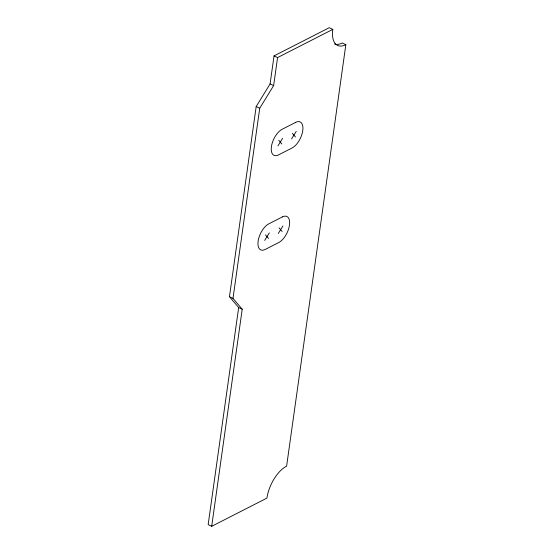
<?xml version="1.0" encoding="UTF-8"?>
<svg xmlns="http://www.w3.org/2000/svg" width="554" height="554" viewBox="0 0 554 554"><rect width="100%" height="100%" fill="white"/><g stroke="black" fill="none" stroke-linecap="round" stroke-linejoin="round"><path stroke-width="0.83" d="M229.453 296.715L256.183 106.527L270.089 83.931L274.029 55.892L329.263 27.7L332.809 29.383A27.028 13.275 -64.6 0 0 345.841 44.666L286.612 466.122A27.028 13.275 -64.6 0 0 266.931 498.108L211.697 526.3L208.159 524.617L238.67 307.512L229.453 296.715L232.999 298.398L242.209 309.201L211.697 526.3M232.999 298.398L259.729 108.217L273.634 85.614L277.575 57.581L332.809 29.383M277.949 145.896L282.588 138.355M291.577 138.936L296.217 131.402M264.667 240.429L269.299 232.888M278.295 233.469L282.935 225.928M345.841 44.666L342.303 42.983A27.028 13.275 -64.6 0 1 334.574 43.995M274.029 55.892L277.575 57.581M270.089 83.931L273.634 85.614M256.183 106.527L259.729 108.217M238.67 307.512L242.209 309.201M292.367 133.369L295.434 136.97M278.731 140.328L281.806 143.929M279.077 227.902L282.152 231.503M265.449 234.854L268.517 238.462M295.697 122.365L282.069 129.324A14.639 7.188 -64.6 0 0 271.412 146.651A14.639 7.188 -64.6 0 0 278.468 154.926L292.103 147.966A14.639 7.188 -64.6 0 0 302.761 130.647A14.639 7.188 -64.6 0 0 295.697 122.365M282.415 216.898L268.78 223.858A14.639 7.188 -64.6 0 0 258.122 241.184A14.639 7.188 -64.6 0 0 265.186 249.459L278.814 242.5A14.639 7.188 -64.6 0 0 289.472 225.18A14.639 7.188 -64.6 0 0 282.415 216.898"/></g></svg>
